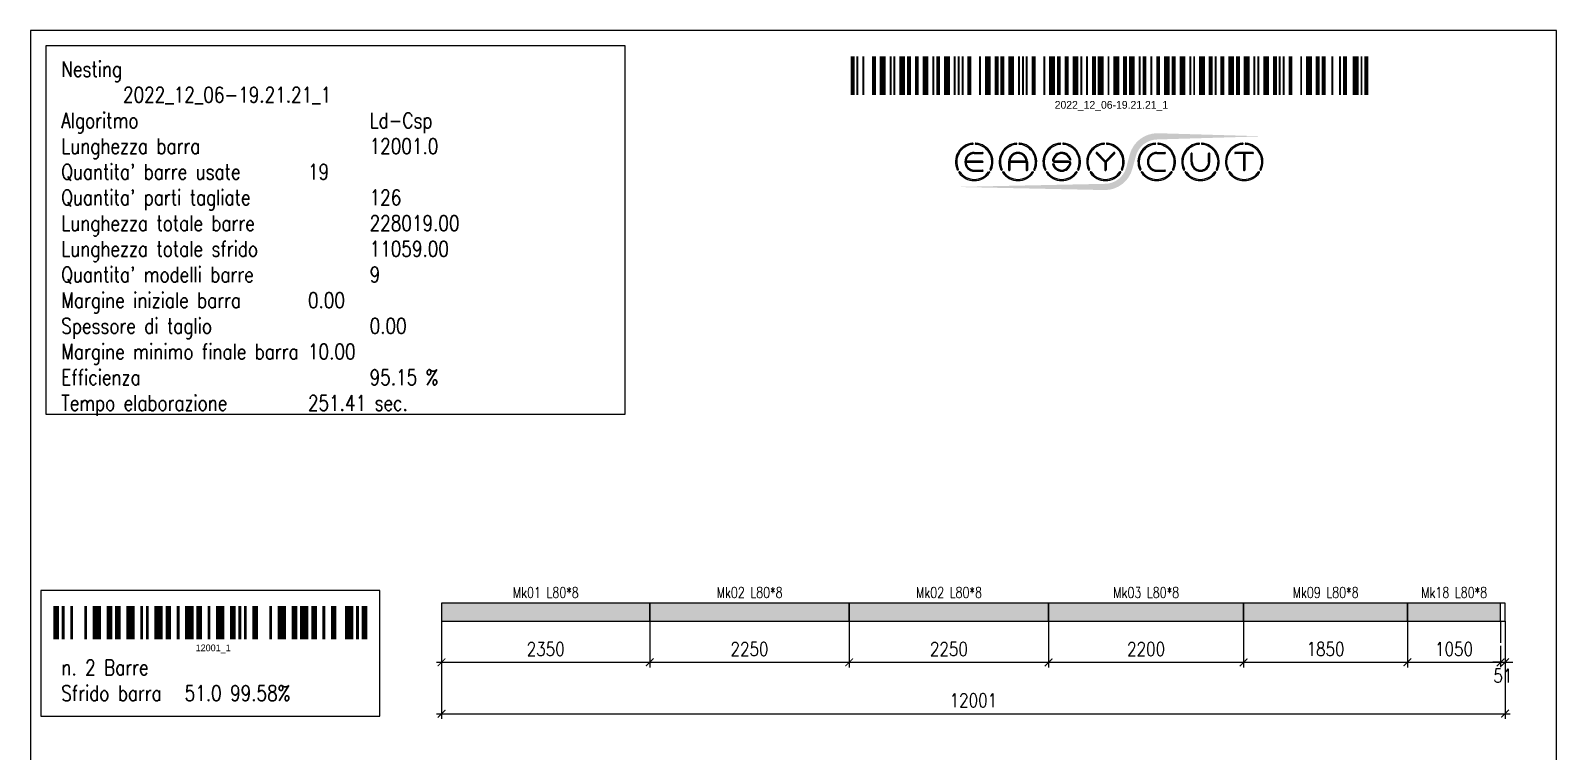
# Model space of a CAD drawing. Header units: millimetres. Extents: x -56 to 421004, y -1 to 91234.
# Drawn here: x 358607 to 375826, y 82861 to 90999 of the extents above; entities that cross this region are included whole.
import ezdxf
from ezdxf.enums import TextEntityAlignment as Align

# ---------------------------------------------------------------- set-up
doc = ezdxf.new("R2010")
doc.units = ezdxf.units.MM
doc.styles.add('EasyCutStyle', font='romans.shx', dxfattribs={"width": 0.8})
doc.styles.add('EasyCutStyleOptimezeBars', font='Romans.shx', dxfattribs={"width": 0.8})
doc.dimstyles.new('EasyCutDimOptimezeBars', dxfattribs={"dimscale": 57.971, "dimtxt": 2.7, "dimasz": 1.5, "dimexe": 1, "dimexo": 0, "dimgap": 1.25, "dimtad": 1, "dimdec": 1, "dimrnd": 0.5, "dimzin": 12, "dimdsep": 46, "dimtxsty": 'EasyCutStyleOptimezeBars', "dimblk": 'ARCHTICK', "dimblk1": 'ARCHTICK', "dimblk2": 'ARCHTICK', "dimcen": 1, "dimdle": 1, "dimclrd": 1, "dimclre": 1, "dimclrt": 3, "dimadec": 3, "dimazin": 0, "dimtfac": 1, "dimtdec": 1, "dimtix": 1, "dimtmove": 0, "dimatfit": 3, "dimfxl": 1, "dimtfill": 1, "dimtolj": 1, "dimtzin": 0, "dimarcsym": 0})

# ---------------------------------------------------------------- blocks, each defined once
blk = doc.blocks.new('Logo')
h = blk.add_hatch(color=256)
h.set_gradient(color1=(255, 0, 0), color2=(255, 255, 0), tint=1)
h.paths.add_polyline_path([(20.5, 4.4, -0.339454), (37.1, 17.2), (118.6, 19.6), (37.1, 22, 0.339454), (15.8, 5.7), (13.2, -4.2, -0.339454), (-3.4, -16.9), (-118.2, -19.3), (-3.4, -21.7, 0.339454), (17.8, -5.4)])
for color, points in [(140, [(-115.9, -5.7, -1), (-116.7, -6.1, -0.520567), (-104.9, 14.3, -1), (-104.9, 13.5, 0.520567)]), (140, [(-91.4, -5.7, 1), (-90.6, -6.1, 0.520567), (-102.4, 14.3, 0.916853), (-102.6, 13.5, 0.043377), (-102.5, 13.5, -0.520567)]), (140, [(-82.3, -5.7, -1), (-83.1, -6.1, -0.520567), (-71.3, 14.3, -1), (-71.3, 13.5, 0.520567)]), (140, [(-57.8, -5.7, 1), (-57, -6.1, 0.520567), (-68.8, 14.3, 1), (-68.9, 13.5, -0.520567)]), (140, [(-48.7, -5.7, -1), (-49.5, -6.1, -0.520567), (-37.7, 14.3, -1), (-37.7, 13.5, 0.520567)]), (140, [(-24.2, -5.7, 1), (-23.4, -6.1, 0.520567), (-35.2, 14.3, 1), (-35.3, 13.5, -0.520567)]), (140, [(-15.1, -5.7, -1), (-15.9, -6.1, -0.520567), (-4.1, 14.3, -1), (-4.1, 13.5, 0.520567)]), (140, [(9.4, -5.7, 1), (10.2, -6.1, 0.520567), (-1.6, 14.3, 1), (-1.7, 13.5, -0.520567)]), (140, [(24.2, -5.7, -1), (23.4, -6.1, -0.520567), (35.2, 14.3, -1), (35.3, 13.5, 0.520567)]), (140, [(48.7, -5.7, 1), (49.5, -6.1, 0.520567), (37.7, 14.3, 1), (37.7, 13.5, -0.520567)]), (140, [(57.8, -5.7, -1), (57, -6.1, -0.520567), (68.8, 14.3, -1), (68.9, 13.5, 0.520567)]), (140, [(82.3, -5.7, 1), (83.1, -6.1, 0.520567), (71.3, 14.3, 1), (71.3, 13.5, -0.520567)]), (140, [(91.4, -5.7, -1), (90.6, -6.1, -0.520567), (102.4, 14.3, -1), (102.5, 13.5, 0.520567)]), (140, [(115.9, -5.7, 1), (116.7, -6.1, 0.520567), (104.9, 14.3, 1), (104.9, 13.5, -0.520567)]), (256, [(-97.3, 0.4), (-110, 0.4, -0.394366), (-103.7, 6.3), (-97.3, 6.3, 1), (-97.3, 7.2), (-103.7, 7.2, 1), (-103.7, -7.2), (-97.3, -7.2, 1), (-97.3, -6.3), (-103.7, -6.3, -0.394366), (-110, -0.4), (-97.3, -0.4, 1)]), (256, [(-31.2, -0.4, -0.486114), (-30.3, -1.5, -0.776377), (-42.6, -1.6, 1), (-43.4, -1.9, 0.776377), (-29.5, -1.7, 0.486114), (-31.2, 0.4), (-41.8, 0.4, -0.486114), (-42.6, 1.5, -0.776377), (-30.4, 1.6, 1), (-29.5, 1.9, 0.776377), (-43.5, 1.7, 0.486114), (-41.8, -0.4)]), (256, [(-9.3, 7.1, 1), (-10, 6.5), (-3.3, -0.2), (-3.3, -6.3, 1), (-2.4, -6.3), (-2.4, -0.2), (4.2, 6.5, 1), (3.6, 7.1), (-2.9, 0.6)]), (256, [(36.5, -7.2), (42.8, -7.2, 1), (42.8, -6.3), (36.5, -6.3, -1), (36.5, 6.3), (42.8, 6.3, 1), (42.8, 7.2), (36.5, 7.2, 1)]), (256, [(63.7, 0), (63.7, 6.3, 1), (62.9, 6.3), (62.9, 0, 1), (77.3, 0), (77.3, 6.3, 1), (76.4, 6.3), (76.4, 0, -1)]), (256, [(96.9, 7.2, 1), (96.9, 6.3), (103.2, 6.3), (103.2, -6.3, 1), (104.1, -6.3), (104.1, 6.3), (110.4, 6.3, 1), (110.4, 7.2)]), (140, [(-91.9, -8.3, 1), (-92.6, -7.8, -0.520567), (-114.8, -7.8, 1), (-115.5, -8.3, 0.520567)]), (140, [(-58.3, -8.3, 1), (-59, -7.8, -0.520567), (-81.2, -7.8, 1), (-81.9, -8.3, 0.520567)]), (140, [(-24.7, -8.3, 1), (-25.4, -7.8, -0.520567), (-47.6, -7.8, 1), (-48.3, -8.3, 0.520567)]), (140, [(8.9, -8.3, 1), (8.2, -7.8, -0.520567), (-14, -7.8, 1), (-14.7, -8.3, 0.520567)]), (140, [(48.3, -8.3, 1), (47.6, -7.8, -0.520567), (25.4, -7.8, 1), (24.7, -8.3, 0.520567)]), (140, [(81.9, -8.3, 1), (81.2, -7.8, -0.520567), (59, -7.8, 1), (58.3, -8.3, 0.520567)]), (140, [(115.5, -8.3, 1), (114.8, -7.8, -0.520567), (92.6, -7.8, 1), (91.9, -8.3, 0.520567)])]:
    blk.add_hatch(color=color).paths.add_polyline_path(points)
h = blk.add_hatch(color=256)
h.paths.add_polyline_path([(-63.7, -0.4), (-63.7, -6.3, 1), (-62.9, -6.3), (-62.9, 0, 1), (-77.3, 0), (-77.3, -6.3, 1), (-76.4, -6.3), (-76.4, -0.4)])
h.paths.add_polyline_path([(-76.4, 0.4, -0.933992), (-63.8, 0.4)], flags=16)
for p, q in [((-97.3, 0.4), (-110, 0.4)), ((-103.7, 7.2), (-97.3, 7.2)), ((-103.7, 6.3), (-97.3, 6.3)), ((-77.3, 0), (-77.3, -6.3)), ((-63.8, 0.4), (-76.4, 0.4)), ((-62.9, 0), (-62.9, -6.3)), ((-31.2, 0.4), (-41.8, 0.4)), ((-3.3, -0.2), (-10, 6.5)), ((-2.9, 0.6), (-9.3, 7.1)), ((-2.9, 0.6), (3.6, 7.1)), ((-2.4, -0.2), (4.2, 6.5)), ((36.5, 7.2), (42.8, 7.2)), ((36.5, 6.3), (42.8, 6.3)), ((62.9, 0), (62.9, 6.3)), ((63.7, 0), (63.7, 6.3)), ((76.4, 0), (76.4, 6.3)), ((77.3, 0), (77.3, 6.3)), ((110.4, 7.2), (96.9, 7.2)), ((103.2, 6.3), (96.9, 6.3)), ((103.2, 6.3), (103.2, -6.3)), ((104.1, 6.3), (104.1, -6.3)), ((110.4, 6.3), (104.1, 6.3)), ((-97.3, -0.4), (-110, -0.4)), ((-103.7, -6.3), (-97.3, -6.3)), ((-103.7, -7.2), (-97.3, -7.2)), ((-76.4, -0.4), (-76.4, -6.3)), ((-63.7, -0.4), (-76.4, -0.4)), ((-63.7, -0.4), (-63.7, -6.3)), ((-31.2, -0.4), (-41.8, -0.4)), ((-3.3, -0.2), (-3.3, -6.3)), ((-2.4, -0.2), (-2.4, -6.3)), ((36.5, -6.3), (42.8, -6.3)), ((36.5, -7.2), (42.8, -7.2))]:
    blk.add_line(p, q)
at = {"color": 140}
for centre, radius, start, end in [((-103.7, 0), 14.4, 95, 205), ((-103.7, 0), 13.5, 95, 205), ((-104.9, 13.9), 0.432, 275, 95), ((-102.5, 13.9), 0.432, 85, 265), ((-103.7, 0), 13.5, 335, 85), ((-103.7, 0), 14.4, 335, 85), ((-70.1, 0), 14.4, 95, 205), ((-70.1, 0), 13.5, 95, 205), ((-71.3, 13.9), 0.432, 275, 95), ((-68.9, 13.9), 0.432, 85, 265), ((-70.1, 0), 13.5, 335, 85), ((-70.1, 0), 14.4, 335, 85), ((-36.5, 0), 14.4, 95, 205), ((-36.5, 0), 13.5, 95, 205), ((-37.7, 13.9), 0.432, 275, 95), ((-35.3, 13.9), 0.432, 85, 265), ((-36.5, 0), 13.5, 335, 85), ((-36.5, 0), 14.4, 335, 85), ((-2.9, 0), 14.4, 95, 205), ((-2.9, 0), 13.5, 95, 205), ((-4.1, 13.9), 0.432, 275, 95), ((-1.7, 13.9), 0.432, 85, 265), ((-2.9, 0), 13.5, 335, 85), ((-2.9, 0), 14.4, 335, 85), ((36.5, 0), 14.4, 95, 205), ((36.5, 0), 13.5, 95, 205), ((35.3, 13.9), 0.432, 275, 95), ((37.7, 13.9), 0.432, 85, 265), ((36.5, 0), 14.4, 335, 85), ((36.5, 0), 13.5, 335, 85), ((70.1, 0), 14.4, 95, 205), ((70.1, 0), 13.5, 95, 205), ((68.9, 13.9), 0.432, 275, 95), ((71.3, 13.9), 0.432, 85, 265), ((70.1, 0), 14.4, 335, 85), ((70.1, 0), 13.5, 335, 85), ((103.7, 0), 14.4, 95, 205), ((103.7, 0), 13.5, 95, 205), ((102.5, 13.9), 0.432, 275, 95), ((104.9, 13.9), 0.432, 85, 265), ((103.7, 0), 14.4, 335, 85), ((103.7, 0), 13.5, 335, 85), ((-116.3, -5.9), 0.432, 205, 25), ((-115.1, -8), 0.432, 35, 215), ((-103.7, 0), 14.4, 215, 325), ((-103.7, 0), 13.5, 215, 325), ((-92.2, -8), 0.432, 325, 145), ((-91, -5.9), 0.432, 155, 335), ((-82.7, -5.9), 0.432, 205, 25), ((-81.5, -8), 0.432, 35, 215), ((-70.1, 0), 14.4, 215, 325), ((-70.1, 0), 13.5, 215, 325), ((-58.6, -8), 0.432, 325, 145), ((-57.4, -5.9), 0.432, 155, 335), ((-49.1, -5.9), 0.432, 205, 25), ((-47.9, -8), 0.432, 35, 215), ((-36.5, 0), 14.4, 215, 325), ((-36.5, 0), 13.5, 215, 325), ((-25, -8), 0.432, 325, 145), ((-23.8, -5.9), 0.432, 155, 335), ((-15.5, -5.9), 0.432, 205, 25), ((-14.3, -8), 0.432, 35, 215), ((-2.9, 0), 14.4, 215, 325), ((-2.9, 0), 13.5, 215, 325), ((8.6, -8), 0.432, 325, 145), ((9.8, -5.9), 0.432, 155, 335), ((23.8, -5.9), 0.432, 205, 25), ((25, -8), 0.432, 35, 215), ((36.5, 0), 14.4, 215, 325), ((36.5, 0), 13.5, 215, 325), ((47.9, -8), 0.432, 325, 145), ((49.1, -5.9), 0.432, 155, 335), ((57.4, -5.9), 0.432, 205, 25), ((58.6, -8), 0.432, 35, 215), ((70.1, 0), 14.4, 215, 325), ((70.1, 0), 13.5, 215, 325), ((81.5, -8), 0.432, 325, 145), ((82.7, -5.9), 0.432, 155, 335), ((91, -5.9), 0.432, 205, 25), ((92.2, -8), 0.432, 35, 215), ((103.7, 0), 14.4, 215, 325), ((103.7, 0), 13.5, 215, 325), ((115.1, -8), 0.432, 325, 145), ((116.3, -5.9), 0.432, 155, 335)]:
    blk.add_arc(centre, radius, start, end, dxfattribs=at)
for centre, radius, start, end in [((-103.7, 0), 7.2, 90, 270), ((-103.7, 0), 6.34, 90, 176.0904), ((-97.3, 6.8), 0.432, 270, 90), ((-97.3, 0), 0.432, 270, 90), ((-70.1, 0), 7.2, 0, 180), ((-70.1, 0), 6.34, 3.9096, 176.0904), ((-36.5, 0), 7.2, 15, 166.2998), ((-41.8, 1.3), 1.73, 166.2998, 270), ((-41.8, 1.3), 0.864, 166.2998, 270), ((-36.5, 0), 6.34, 15, 166.2998), ((-31.2, -1.3), 1.73, 346.2998, 90), ((-29.9, 1.8), 0.432, 195, 15), ((-9.6, 6.8), 0.432, 45, 225), ((3.9, 6.8), 0.432, 315, 135), ((36.5, 0), 7.2, 90, 270), ((36.5, 0), 6.34, 90, 270), ((42.8, 6.8), 0.432, 270, 90), ((63.3, 6.3), 0.432, 0, 180), ((70.1, 0), 7.2, 180, 0), ((70.1, 0), 6.34, 180, 0), ((76.8, 6.3), 0.432, 0, 180), ((96.9, 6.8), 0.432, 90, 270), ((110.4, 6.8), 0.432, 270, 90), ((-103.7, 0), 6.34, 183.9096, 270), ((-97.3, -6.8), 0.432, 270, 90), ((-76.8, -6.3), 0.432, 180, 0), ((-63.3, -6.3), 0.432, 180, 0), ((-43, -1.8), 0.432, 15, 195), ((-36.5, 0), 7.2, 195, 346.2998), ((-36.5, 0), 6.34, 195, 346.2998), ((-31.2, -1.3), 0.864, 346.2998, 90), ((-2.9, -6.3), 0.432, 180, 0), ((42.8, -6.8), 0.432, 270, 90), ((103.7, -6.3), 0.432, 180, 0)]:
    blk.add_arc(centre, radius, start, end)
blk = doc.blocks.new('BARCODE128_2022_12_06-19.21.21_1')
at = {"linetype": 'Continuous'}
for points, const_width in [([(1, 0), (1, 20)], 2), ([(3.5, 0), (3.5, 20)], 1), ([(6.5, 0), (6.5, 20)], 1), ([(12, 0), (12, 20)], 2), ([(16.5, 0), (16.5, 20)], 3), ([(20.5, 0), (20.5, 20)], 1), ([(22.5, 0), (22.5, 20)], 1), ([(26.5, 0), (26.5, 20)], 3), ([(30, 0), (30, 20)], 2), ([(34, 0), (34, 20)], 2), ([(38.5, 0), (38.5, 20)], 3), ([(42.5, 0), (42.5, 20)], 1), ([(45, 0), (45, 20)], 2), ([(49.5, 0), (49.5, 20)], 3), ([(53.5, 0), (53.5, 20)], 1), ([(55.5, 0), (55.5, 20)], 1), ([(57.5, 0), (57.5, 20)], 1), ([(61, 0), (61, 20)], 2), ([(66.5, 0), (66.5, 20)], 1), ([(70.5, 0), (70.5, 20)], 3), ([(75, 0), (75, 20)], 2), ([(78, 0), (78, 20)], 2), ([(82.5, 0), (82.5, 20)], 3), ([(86.5, 0), (86.5, 20)], 1), ([(88.5, 0), (88.5, 20)], 1), ([(90.5, 0), (90.5, 20)], 1), ([(94, 0), (94, 20)], 2), ([(99.5, 0), (99.5, 20)], 1), ([(103.5, 0), (103.5, 20)], 3), ([(107, 0), (107, 20)], 2), ([(111, 0), (111, 20)], 2), ([(115.5, 0), (115.5, 20)], 3), ([(118.5, 0), (118.5, 20)], 1), ([(121.5, 0), (121.5, 20)], 1), ([(125, 0), (125, 20)], 2), ([(128.5, 0), (128.5, 20)], 3), ([(132.5, 0), (132.5, 20)], 1), ([(136.5, 0), (136.5, 20)], 3), ([(141, 0), (141, 20)], 2), ([(144.5, 0), (144.5, 20)], 3), ([(148.5, 0), (148.5, 20)], 1), ([(151, 0), (151, 20)], 2), ([(154.5, 0), (154.5, 20)], 1), ([(158, 0), (158, 20)], 2), ([(162.5, 0), (162.5, 20)], 3), ([(166, 0), (166, 20)], 2), ([(170.5, 0), (170.5, 20)], 3), ([(174.5, 0), (174.5, 20)], 1), ([(176.5, 0), (176.5, 20)], 1), ([(180.5, 0), (180.5, 20)], 3), ([(185, 0), (185, 20)], 2), ([(187.5, 0), (187.5, 20)], 1), ([(191, 0), (191, 20)], 2), ([(195.5, 0), (195.5, 20)], 3), ([(199, 0), (199, 20)], 2), ([(203.5, 0), (203.5, 20)], 3), ([(207.5, 0), (207.5, 20)], 1), ([(209.5, 0), (209.5, 20)], 1), ([(213.5, 0), (213.5, 20)], 3), ([(218, 0), (218, 20)], 2), ([(220.5, 0), (220.5, 20)], 1), ([(222.5, 0), (222.5, 20)], 1), ([(226, 0), (226, 20)], 2), ([(231.5, 0), (231.5, 20)], 1), ([(235.5, 0), (235.5, 20)], 3), ([(240, 0), (240, 20)], 2), ([(243, 0), (243, 20)], 2), ([(247.5, 0), (247.5, 20)], 1), ([(251.5, 0), (251.5, 20)], 1), ([(254, 0), (254, 20)], 2), ([(259.5, 0), (259.5, 20)], 3), ([(262.5, 0), (262.5, 20)], 1), ([(265, 0), (265, 20)], 2)]:
    blk.add_lwpolyline(points, dxfattribs=dict(at, const_width=const_width))
blk.add_text('2022_12_06-19.21.21_1', height=4).set_placement((134, -7), align=Align.CENTER)
blk = doc.blocks.new('BARCODE128_12001_1')
at = {"linetype": 'Continuous'}
for points, const_width in [([(1, 0), (1, 12)], 2), ([(3.5, 0), (3.5, 12)], 1), ([(6.5, 0), (6.5, 12)], 1), ([(11.5, 0), (11.5, 12)], 1), ([(15.5, 0), (15.5, 12)], 3), ([(20, 0), (20, 12)], 2), ([(23, 0), (23, 12)], 2), ([(27.5, 0), (27.5, 12)], 3), ([(31.5, 0), (31.5, 12)], 1), ([(33.5, 0), (33.5, 12)], 1), ([(37.5, 0), (37.5, 12)], 3), ([(41, 0), (41, 12)], 2), ([(44.5, 0), (44.5, 12)], 1), ([(48.5, 0), (48.5, 12)], 3), ([(52, 0), (52, 12)], 2), ([(55.5, 0), (55.5, 12)], 1), ([(59.5, 0), (59.5, 12)], 3), ([(64, 0), (64, 12)], 2), ([(66.5, 0), (66.5, 12)], 1), ([(68.5, 0), (68.5, 12)], 1), ([(72, 0), (72, 12)], 2), ([(77.5, 0), (77.5, 12)], 1), ([(81.5, 0), (81.5, 12)], 3), ([(86, 0), (86, 12)], 2), ([(89.5, 0), (89.5, 12)], 3), ([(93, 0), (93, 12)], 2), ([(96.5, 0), (96.5, 12)], 1), ([(100, 0), (100, 12)], 2), ([(105.5, 0), (105.5, 12)], 3), ([(108.5, 0), (108.5, 12)], 1), ([(111, 0), (111, 12)], 2)]:
    blk.add_lwpolyline(points, dxfattribs=dict(at, const_width=const_width))
blk.add_text('12001_1', height=2.4).set_placement((57, -4.2), align=Align.CENTER)
blk = doc.blocks.new('_ArchTick')
at = {"color": 0, "linetype": 'ByBlock', "const_width": 0.15}
blk.add_lwpolyline([(-0.5, -0.5), (0.5, 0.5)], dxfattribs=at)
blk = doc.blocks.new('*D1756')
at = {"color": 1, "lineweight": -2}
for p, q in [((363245, 84331), (363245, 83810)), ((365595, 84331), (365595, 83810)), ((363187, 83868), (365653, 83868))]:
    blk.add_line(p, q, dxfattribs=at)
at = {"layer": 'Defpoints', "color": 0}
for p in [(363245, 84331), (365595, 84331), (365595, 83868)]:
    blk.add_point(p, dxfattribs=at)
at = {"color": 1, "lineweight": -2, "xscale": 86.9637, "yscale": 86.9637, "zscale": 86.9637, "rotation": 180}
blk.add_blockref('_ArchTick', (363245, 83868), dxfattribs=at)
at = {"color": 1, "lineweight": -2, "xscale": 86.9637, "yscale": 86.9637, "zscale": 86.9637}
blk.add_blockref('_ArchTick', (365595, 83868), dxfattribs=at)
at = {"color": 3, "insert": (364420, 84018), "char_height": 156.5, "attachment_point": 5, "style": 'EasyCutStyleOptimezeBars', "bg_fill": 3, "box_fill_scale": 1.1, "bg_fill_color": 256, "bg_fill_true_color": 13158600, "bg_fill_transparency": 8838304}
blk.add_mtext('\\A1;2350', dxfattribs=at)
blk = doc.blocks.new('*D1757')
at = {"color": 1, "lineweight": -2}
for p, q in [((365595, 84331), (365595, 83810)), ((367845, 84331), (367845, 83810)), ((365537, 83868), (367903, 83868))]:
    blk.add_line(p, q, dxfattribs=at)
at = {"layer": 'Defpoints', "color": 0}
for p in [(365595, 84331), (367845, 84331), (367845, 83868)]:
    blk.add_point(p, dxfattribs=at)
at = {"color": 1, "lineweight": -2, "xscale": 86.9637, "yscale": 86.9637, "zscale": 86.9637, "rotation": 180}
blk.add_blockref('_ArchTick', (365595, 83868), dxfattribs=at)
at = {"color": 1, "lineweight": -2, "xscale": 86.9637, "yscale": 86.9637, "zscale": 86.9637}
blk.add_blockref('_ArchTick', (367845, 83868), dxfattribs=at)
at = {"color": 3, "insert": (366720, 84018), "char_height": 156.5, "attachment_point": 5, "style": 'EasyCutStyleOptimezeBars', "bg_fill": 3, "box_fill_scale": 1.1, "bg_fill_color": 256, "bg_fill_true_color": 13158600, "bg_fill_transparency": 0}
blk.add_mtext('\\A1;2250', dxfattribs=at)
blk = doc.blocks.new('*D1758')
at = {"color": 1, "lineweight": -2}
for p, q in [((367845, 84331), (367845, 83810)), ((370095, 84331), (370095, 83810)), ((367787, 83868), (370153, 83868))]:
    blk.add_line(p, q, dxfattribs=at)
at = {"layer": 'Defpoints', "color": 0}
for p in [(367845, 84331), (370095, 84331), (370095, 83868)]:
    blk.add_point(p, dxfattribs=at)
at = {"color": 1, "lineweight": -2, "xscale": 86.9637, "yscale": 86.9637, "zscale": 86.9637, "rotation": 180}
blk.add_blockref('_ArchTick', (367845, 83868), dxfattribs=at)
at = {"color": 1, "lineweight": -2, "xscale": 86.9637, "yscale": 86.9637, "zscale": 86.9637}
blk.add_blockref('_ArchTick', (370095, 83868), dxfattribs=at)
at = {"color": 3, "insert": (368970, 84018), "char_height": 156.5, "attachment_point": 5, "style": 'EasyCutStyleOptimezeBars', "bg_fill": 3, "box_fill_scale": 1.1, "bg_fill_color": 256, "bg_fill_true_color": 13158600, "bg_fill_transparency": 4837209}
blk.add_mtext('\\A1;2250', dxfattribs=at)
blk = doc.blocks.new('*D1759')
at = {"color": 1, "lineweight": -2}
for p, q in [((370095, 84331), (370095, 83810)), ((372295, 84331), (372295, 83810)), ((370037, 83868), (372353, 83868))]:
    blk.add_line(p, q, dxfattribs=at)
at = {"layer": 'Defpoints', "color": 0}
for p in [(370095, 84331), (372295, 84331), (372295, 83868)]:
    blk.add_point(p, dxfattribs=at)
at = {"color": 1, "lineweight": -2, "xscale": 86.9637, "yscale": 86.9637, "zscale": 86.9637, "rotation": 180}
blk.add_blockref('_ArchTick', (370095, 83868), dxfattribs=at)
at = {"color": 1, "lineweight": -2, "xscale": 86.9637, "yscale": 86.9637, "zscale": 86.9637}
blk.add_blockref('_ArchTick', (372295, 83868), dxfattribs=at)
at = {"color": 3, "insert": (371195, 84018), "char_height": 156.5, "attachment_point": 5, "style": 'EasyCutStyleOptimezeBars', "bg_fill": 3, "box_fill_scale": 1.1, "bg_fill_color": 256, "bg_fill_true_color": 13158600, "bg_fill_transparency": 0}
blk.add_mtext('\\A1;2200', dxfattribs=at)
blk = doc.blocks.new('*D1760')
at = {"color": 1, "lineweight": -2}
for p, q in [((372295, 84331), (372295, 83810)), ((374145, 84331), (374145, 83810)), ((372237, 83868), (374203, 83868))]:
    blk.add_line(p, q, dxfattribs=at)
at = {"layer": 'Defpoints', "color": 0}
for p in [(372295, 84331), (374145, 84331), (374145, 83868)]:
    blk.add_point(p, dxfattribs=at)
at = {"color": 1, "lineweight": -2, "xscale": 86.9637, "yscale": 86.9637, "zscale": 86.9637, "rotation": 180}
blk.add_blockref('_ArchTick', (372295, 83868), dxfattribs=at)
at = {"color": 1, "lineweight": -2, "xscale": 86.9637, "yscale": 86.9637, "zscale": 86.9637}
blk.add_blockref('_ArchTick', (374145, 83868), dxfattribs=at)
at = {"color": 3, "insert": (373220, 84018), "char_height": 156.5, "attachment_point": 5, "style": 'EasyCutStyleOptimezeBars', "bg_fill": 3, "box_fill_scale": 1.1, "bg_fill_color": 256, "bg_fill_true_color": 13158600, "bg_fill_transparency": 9494620}
blk.add_mtext('\\A1;1850', dxfattribs=at)
blk = doc.blocks.new('*D1761')
at = {"color": 1, "lineweight": -2}
for p, q in [((374145, 84331), (374145, 83810)), ((375195, 84331), (375195, 83810)), ((374087, 83868), (375253, 83868))]:
    blk.add_line(p, q, dxfattribs=at)
at = {"layer": 'Defpoints', "color": 0}
for p in [(374145, 84331), (375195, 84331), (375195, 83868)]:
    blk.add_point(p, dxfattribs=at)
at = {"color": 1, "lineweight": -2, "xscale": 86.9637, "yscale": 86.9637, "zscale": 86.9637, "rotation": 180}
blk.add_blockref('_ArchTick', (374145, 83868), dxfattribs=at)
at = {"color": 1, "lineweight": -2, "xscale": 86.9637, "yscale": 86.9637, "zscale": 86.9637}
blk.add_blockref('_ArchTick', (375195, 83868), dxfattribs=at)
at = {"color": 3, "insert": (374670, 84018), "char_height": 156.5, "attachment_point": 5, "style": 'EasyCutStyleOptimezeBars', "bg_fill": 3, "box_fill_scale": 1.1, "bg_fill_color": 256, "bg_fill_true_color": 13158600, "bg_fill_transparency": 13730712}
blk.add_mtext('\\A1;1050', dxfattribs=at)
blk = doc.blocks.new('*D1762')
at = {"color": 1, "lineweight": -2}
for p, q in [((375195, 84331), (375195, 83810)), ((375246, 84331), (375246, 83810)), ((375195, 83868), (375108, 83868)), ((375195, 83868), (375246, 83868)), ((375246, 83868), (375333, 83868))]:
    blk.add_line(p, q, dxfattribs=at)
at = {"layer": 'Defpoints', "color": 0}
for p in [(375195, 84331), (375246, 84331)]:
    blk.add_point(p, dxfattribs=at)
at = {"color": 1, "lineweight": -2, "xscale": 86.9637, "yscale": 86.9637, "zscale": 86.9637}
blk.add_blockref('_ArchTick', (375195, 83868), dxfattribs=at)
at = {"color": 1, "lineweight": -2, "xscale": 86.9637, "yscale": 86.9637, "zscale": 86.9637, "rotation": 180}
blk.add_blockref('_ArchTick', (375246, 83868), dxfattribs=at)
at = {"color": 3, "char_height": 156.5, "attachment_point": 5, "style": 'EasyCutStyleOptimezeBars', "bg_fill": 3, "box_fill_scale": 1.1, "bg_fill_color": 256, "bg_fill_true_color": 13158600}
for s, insert, bg_fill_transparency in [('\\A1;', (375221, 84070), 13730712), ('\\A1;51', (375221, 83717), 0)]:
    blk.add_mtext(s, dxfattribs=dict(at, insert=insert, bg_fill_transparency=bg_fill_transparency))
at = {"layer": 'Defpoints', "color": 0}
blk.add_point((375246, 83868), dxfattribs=at)
blk = doc.blocks.new('*D1763')
at = {"color": 1, "lineweight": -2}
for p, q in [((363245, 84331), (363245, 83230)), ((375246, 84331), (375246, 83230)), ((363187, 83288), (375304, 83288))]:
    blk.add_line(p, q, dxfattribs=at)
at = {"layer": 'Defpoints', "color": 0}
for p in [(363245, 84331), (375246, 84331), (375246, 83288)]:
    blk.add_point(p, dxfattribs=at)
at = {"color": 1, "lineweight": -2, "xscale": 86.9637, "yscale": 86.9637, "zscale": 86.9637, "rotation": 180}
blk.add_blockref('_ArchTick', (363245, 83288), dxfattribs=at)
at = {"color": 1, "lineweight": -2, "xscale": 86.9637, "yscale": 86.9637, "zscale": 86.9637}
blk.add_blockref('_ArchTick', (375246, 83288), dxfattribs=at)
at = {"color": 3, "insert": (369246, 83439), "char_height": 156.5, "attachment_point": 5, "style": 'EasyCutStyleOptimezeBars', "bg_fill": 3, "box_fill_scale": 1.1, "bg_fill_color": 256, "bg_fill_true_color": 13158600, "bg_fill_transparency": 13731228}
blk.add_mtext('\\A1;12001', dxfattribs=at)

msp = doc.modelspace()

# ---------------------------------------------------------------- linework, layer by layer
at = {"color": 231, "true_color": 0xfd58be}
msp.add_lwpolyline([(363245.23, 84331.35), (375246.23, 84331.35), (375246.23, 84534.26), (363245.23, 84534.26)], close=True, dxfattribs=at)
at = {"color": 7}
for points in [[(363245.23, 84331.35), (365595.23, 84331.35), (365595.23, 84534.26), (363245.23, 84534.26)], [(365595.23, 84331.35), (367845.23, 84331.35), (367845.23, 84534.26), (365595.23, 84534.26)], [(367845.23, 84331.35), (370095.23, 84331.35), (370095.23, 84534.26), (367845.23, 84534.26)], [(370095.23, 84331.35), (372295.23, 84331.35), (372295.23, 84534.26), (370095.23, 84534.26)], [(372295.23, 84331.35), (374145.23, 84331.35), (374145.23, 84534.26), (372295.23, 84534.26)], [(374145.23, 84331.35), (375195.23, 84331.35), (375195.23, 84534.26), (374145.23, 84534.26)]]:
    msp.add_lwpolyline(points, close=True, dxfattribs=at)
at = {"color": 54, "true_color": 0x9fa717}
msp.add_solid([(363245.23, 84331.35), (365595.23, 84331.35), (363245.23, 84534.26), (365595.23, 84534.26)], dxfattribs=at)
at = {"color": 54, "true_color": 0xa4a517}
for points in [[(365595.23, 84331.35), (367845.23, 84331.35), (365595.23, 84534.26), (367845.23, 84534.26)], [(367845.23, 84331.35), (370095.23, 84331.35), (367845.23, 84534.26), (370095.23, 84534.26)]]:
    msp.add_solid(points, dxfattribs=at)
at = {"color": 54, "true_color": 0xa4a217}
msp.add_solid([(370095.23, 84331.35), (372295.23, 84331.35), (370095.23, 84534.26), (372295.23, 84534.26)], dxfattribs=at)
at = {"color": 54, "true_color": 0x9f8817}
msp.add_solid([(372295.23, 84331.35), (374145.23, 84331.35), (372295.23, 84534.26), (374145.23, 84534.26)], dxfattribs=at)
at = {"color": 34, "true_color": 0x925117}
msp.add_solid([(374145.23, 84331.35), (375195.23, 84331.35), (374145.23, 84534.26), (375195.23, 84534.26)], dxfattribs=at)

# ---------------------------------------------------------------- block references
for name, p, xscale, yscale, zscale in [('BARCODE128_2022_12_06-19.21.21_1', (367861.33, 90269.47), 21.96053030301118, 21.96053030302573, 21.9605303030303), ('Logo', (370779.03, 89516.37), 14.68608530319761, 14.68608530321217, 14.68608530321705)]:
    msp.add_blockref(name, p, dxfattribs=dict(xscale=xscale, yscale=yscale, zscale=zscale))

# ---------------------------------------------------------------- texts
at = {"style": 'EasyCutStyle', "width": 0.75}
for s, p in [('Mk01 L80*8', (364421.23, 84595.14)), ('Mk02 L80*8', (366721.23, 84595.14)), ('Mk02 L80*8', (368971.23, 84595.14)), ('Mk03 L80*8', (371196.23, 84595.14)), ('Mk09 L80*8', (373221.23, 84595.14)), ('Mk18 L80*8', (374671.23, 84595.14))]:
    msp.add_text(s, height=121.749, dxfattribs=at).set_placement(p, align=Align.CENTER)
at = {"color": 71, "insert": (358955.02, 90650.71), "char_height": 173.9274, "attachment_point": 1, "bg_fill": 3, "box_fill_scale": 1.5, "bg_fill_color": 9, "bg_fill_transparency": 0}
msp.add_mtext("{\\Fromans|c0;\\W0.8;\\C2;Nesting^I^I^I^I\\C7;2022_12_06-19.21.21_1^J\\C3;Algoritmo^I^I^I^I\\C7;Ld-Csp^J\\C1;Lunghezza barra^I^I^I\\C7;12001.0^J\\C1;Quantita' barre usate^I^I\\C7;19^J\\C1;Quantita' parti tagliate^I^I\\C7;126^J\\C1;Lunghezza totale barre^I^I\\C7;228019.00^J\\C1;Lunghezza totale sfrido^I^I\\C7;11059.00^J\\C1;Quantita' modelli barre^I^I\\C7;9^J\\C1;Margine iniziale barra^I^I\\C7;0.00^J\\C1;Spessore di taglio^I^I^I\\C7;0.00^J\\C1;Margine minimo finale barra^I\\C7;10.00^J\\C1;Efficienza^I^I^I^I\\C7;95.15 %^J\\C1;Tempo elaborazione^I^I\\C7;251.41 sec.", dxfattribs=at)

# ---------------------------------------------------------------- next in the draw order: linework, layer by layer
at = {"color": 5}
for points in [[(358607.16, 78823.65), (375825.98, 78823.65), (375825.98, 90998.56), (358607.16, 90998.56)], [(358781.09, 86666.94), (365317.45, 86666.94), (365317.45, 90824.64), (358781.09, 90824.64)]]:
    msp.add_lwpolyline(points, close=True, dxfattribs=at)

# ---------------------------------------------------------------- next in the draw order: texts
at = {"color": 71, "insert": (358955.02, 83896.53), "char_height": 173.9274, "attachment_point": 1, "bg_fill": 2}
msp.add_mtext('{\\Fromans|c0;\\W0.8;\\C2;n. 2 Barre^J\\C1;Sfrido barra^I\\C7;51.0 99.58%', dxfattribs=at)

# ---------------------------------------------------------------- next in the draw order: dimensions: what is measured, and where the dimension line sits
dim = msp.add_linear_dim(base=(365595.23, 83867.54), p1=(363245.23, 84331.35), p2=(365595.23, 84331.35), dimstyle='EasyCutDimOptimezeBars', override={"dimscale": 57.9758, "dimtad": 1})
dim.commit()
dim.dimension.update_dxf_attribs({"geometry": '*D1756', "text_midpoint": (364420.23, 84018.28)})

# ---------------------------------------------------------------- next in the draw order: linework, layer by layer
at = {"color": 5}
msp.add_lwpolyline([(358723.11, 83258.79), (362549.52, 83258.79), (362549.52, 84679.2), (358723.11, 84679.2)], close=True, dxfattribs=at)

# ---------------------------------------------------------------- next in the draw order: block references
at = {"xscale": 31.62316363636637, "yscale": 31.62316363636637, "zscale": 31.62316363636364}
msp.add_blockref('BARCODE128_12001_1', (358865.42, 84125.8), dxfattribs=at)

# ---------------------------------------------------------------- next in the draw order: dimensions: what is measured, and where the dimension line sits
dim = msp.add_linear_dim(base=(367845.23, 83867.54), p1=(365595.23, 84331.35), p2=(367845.23, 84331.35), dimstyle='EasyCutDimOptimezeBars', override={"dimscale": 57.9758, "dimtad": 1})
dim.commit()
dim.dimension.update_dxf_attribs({"geometry": '*D1757', "text_midpoint": (366720.23, 84018.28)})

# ---------------------------------------------------------------- next in the draw order: dimensions: what is measured, and where the dimension line sits
dim = msp.add_linear_dim(base=(370095.23, 83867.54), p1=(367845.23, 84331.35), p2=(370095.23, 84331.35), dimstyle='EasyCutDimOptimezeBars', override={"dimscale": 57.9758, "dimtad": 1})
dim.commit()
dim.dimension.update_dxf_attribs({"geometry": '*D1758', "text_midpoint": (368970.23, 84018.28)})

# ---------------------------------------------------------------- next in the draw order: dimensions: what is measured, and where the dimension line sits
dim = msp.add_linear_dim(base=(372295.23, 83867.54), p1=(370095.23, 84331.35), p2=(372295.23, 84331.35), dimstyle='EasyCutDimOptimezeBars', override={"dimscale": 57.9758, "dimtad": 1})
dim.commit()
dim.dimension.update_dxf_attribs({"geometry": '*D1759', "text_midpoint": (371195.23, 84018.28)})

# ---------------------------------------------------------------- next in the draw order: dimensions: what is measured, and where the dimension line sits
dim = msp.add_linear_dim(base=(374145.23, 83867.54), p1=(372295.23, 84331.35), p2=(374145.23, 84331.35), dimstyle='EasyCutDimOptimezeBars', override={"dimscale": 57.9758, "dimtad": 1})
dim.commit()
dim.dimension.update_dxf_attribs({"geometry": '*D1760', "text_midpoint": (373220.23, 84018.28)})

# ---------------------------------------------------------------- next in the draw order: dimensions: what is measured, and where the dimension line sits
dim = msp.add_linear_dim(base=(375195.23, 83867.54), p1=(374145.23, 84331.35), p2=(375195.23, 84331.35), dimstyle='EasyCutDimOptimezeBars', override={"dimscale": 57.9758, "dimtad": 1})
dim.commit()
dim.dimension.update_dxf_attribs({"geometry": '*D1761', "text_midpoint": (374670.23, 84018.28)})

# ---------------------------------------------------------------- next in the draw order: dimensions: what is measured, and where the dimension line sits
dim = msp.add_linear_dim(base=(375246.23, 83867.54), p1=(375195.23, 84331.35), p2=(375246.23, 84331.35), text='\\X<>', dimstyle='EasyCutDimOptimezeBars', override={"dimscale": 57.9758})
dim.commit()
dim.dimension.update_dxf_attribs({"geometry": '*D1762', "text_midpoint": (375220.73, 83867.54)})

# ---------------------------------------------------------------- next in the draw order: dimensions: what is measured, and where the dimension line sits
dim = msp.add_linear_dim(base=(375246.23, 83287.78), p1=(363245.23, 84331.35), p2=(375246.23, 84331.35), dimstyle='EasyCutDimOptimezeBars', override={"dimscale": 57.9758, "dimtad": 1})
dim.commit()
dim.dimension.update_dxf_attribs({"geometry": '*D1763', "text_midpoint": (369245.73, 83438.52)})

doc.saveas('drawing.dxf')
